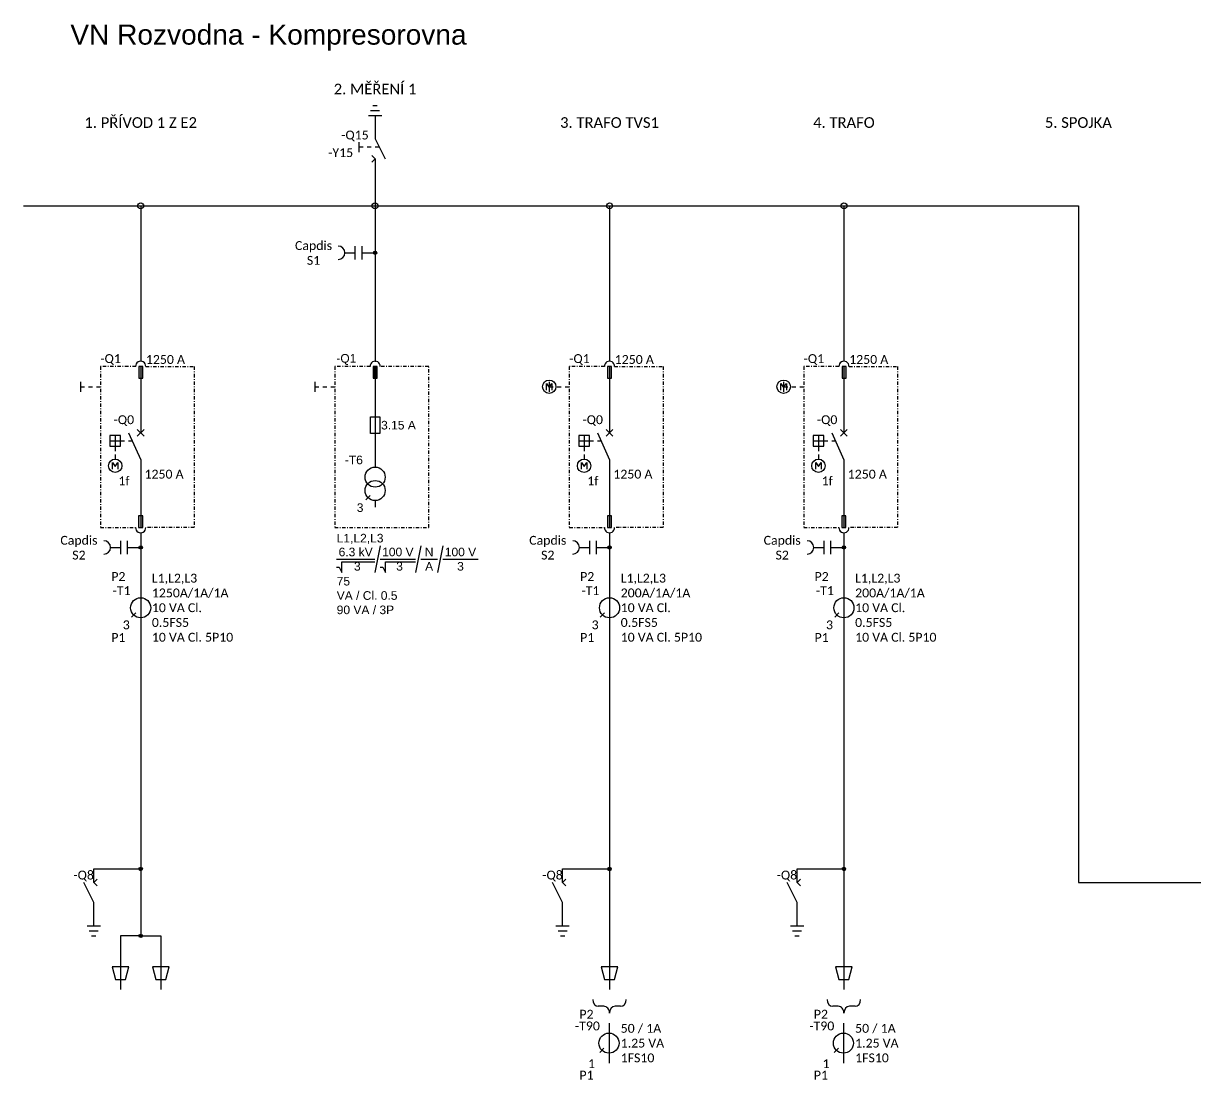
# Model space of a CAD drawing. Header units: millimetres. Extents: x 29247 to 64688, y 20262 to 44025.
# Drawn here: x 32655.5 to 32830.5, y 20314.8 to 20472.4 of the extents above; entities that cross this region are included whole.
import ezdxf

# ---------------------------------------------------------------- set-up
doc = ezdxf.new("R2010")
doc.units = ezdxf.units.MM
doc.linetypes.add('DASHDOT', pattern=[1, 0.5, -0.25, 0, -0.25])
doc.layers.add('.-POPIS1', color=7, linetype='Continuous', lineweight=18)
doc.layers.add('CONNECTOR', color=7, linetype='Continuous')
doc.styles.get("Standard").update_dxf_attribs({"font": 'arial.ttf'})

msp = doc.modelspace()

# ---------------------------------------------------------------- hatches: boundary and pattern name
h = msp.add_hatch(color=7)
edge = h.paths.add_edge_path()
edge.add_arc((32707.97, 20438.21), 0.25, 0, 360)
h = msp.add_hatch(color=7)
h.paths.add_polyline_path([(32672.67, 20397.21), (32673.27, 20397.21), (32673.27, 20398.91), (32672.67, 20398.91)])
h.paths.add_polyline_path([(32672.69, 20419.51), (32673.29, 20419.51), (32673.29, 20421.21), (32672.69, 20421.21)])
msp.add_hatch(color=7).paths.add_polyline_path([(32707.69, 20419.51), (32707.69, 20421.21), (32708.29, 20421.21), (32708.29, 20419.51)])
h = msp.add_hatch(color=7)
h.paths.add_polyline_path([(32742.67, 20397.21), (32742.67, 20398.91), (32743.27, 20398.91), (32743.27, 20397.21)])
h.paths.add_polyline_path([(32742.69, 20419.51), (32742.69, 20421.21), (32743.29, 20421.21), (32743.29, 20419.51)])
h = msp.add_hatch(color=7)
h.paths.add_polyline_path([(32777.67, 20397.21), (32777.67, 20398.91), (32778.27, 20398.91), (32778.27, 20397.21)])
h.paths.add_polyline_path([(32777.69, 20419.51), (32777.69, 20421.21), (32778.29, 20421.21), (32778.29, 20419.51)])
h = msp.add_hatch(color=7)
edge = h.paths.add_edge_path()
edge.add_arc((32672.97, 20394.21), 0.25, 0, 360)
h = msp.add_hatch(color=7)
edge = h.paths.add_edge_path()
edge.add_arc((32742.97, 20394.21), 0.25, 0, 360)
h = msp.add_hatch(color=7)
edge = h.paths.add_edge_path()
edge.add_arc((32777.97, 20394.21), 0.25, 0, 360)
h = msp.add_hatch(color=7)
edge = h.paths.add_edge_path()
edge.add_arc((32672.97, 20346.21), 0.25, 0, 360)
h = msp.add_hatch(color=7)
edge = h.paths.add_edge_path()
edge.add_ellipse((32742.97, 20346.21), major_axis=(0.25, 0), ratio=1, start_angle=0, end_angle=360)
h = msp.add_hatch(color=7)
edge = h.paths.add_edge_path()
edge.add_ellipse((32777.97, 20346.21), major_axis=(0.25, 0), ratio=1, start_angle=0, end_angle=360)
h = msp.add_hatch(color=7)
edge = h.paths.add_edge_path()
edge.add_arc((32672.97, 20336.21), 0.25, 0, 360)

# ---------------------------------------------------------------- linework, layer by layer
at = {"color": 7, "linetype": 'Continuous'}
for p, q in [((32707.3, 20459.46), (32708.63, 20459.46)), ((32707.63, 20460.21), (32708.3, 20460.21)), ((32706.97, 20458.71), (32708.97, 20458.71)), ((32705.57, 20453.21), (32705.57, 20454.71)), ((32705.57, 20454.01), (32706.17, 20454.01)), ((32706.77, 20454.01), (32707.37, 20454.01)), ((32707.97, 20454.01), (32708.57, 20454.01)), ((32707.97, 20452.21), (32707.97, 20445.21)), ((32704.97, 20439.21), (32704.97, 20437.21)), ((32705.97, 20439.21), (32705.97, 20437.21)), ((32703.47, 20438.21), (32704.97, 20438.21)), ((32705.97, 20438.21), (32707.97, 20438.21)), ((32672.97, 20421.21), (32672.97, 20411.31)), ((32707.99, 20421.21), (32707.97, 20406.21)), ((32742.97, 20421.21), (32742.97, 20411.31)), ((32777.97, 20421.21), (32777.97, 20411.31)), ((32663.97, 20418.96), (32663.97, 20417.46)), ((32663.97, 20418.21), (32664.57, 20418.21)), ((32665.17, 20418.21), (32665.77, 20418.21)), ((32665.17, 20418.21), (32665.77, 20418.21)), ((32666.37, 20418.21), (32666.97, 20418.21)), ((32666.37, 20418.21), (32666.97, 20418.21)), ((32698.97, 20418.96), (32698.97, 20417.46)), ((32698.97, 20418.21), (32699.57, 20418.21)), ((32700.17, 20418.21), (32700.77, 20418.21)), ((32701.37, 20418.21), (32701.97, 20418.21)), ((32733.97, 20418.96), (32733.97, 20417.46)), ((32733.97, 20418.21), (32734.57, 20418.21)), ((32735.17, 20418.21), (32735.77, 20418.21)), ((32735.17, 20418.21), (32735.77, 20418.21)), ((32736.37, 20418.21), (32736.97, 20418.21)), ((32736.37, 20418.21), (32736.97, 20418.21)), ((32768.97, 20418.96), (32768.97, 20417.46)), ((32768.97, 20418.21), (32769.57, 20418.21)), ((32770.17, 20418.21), (32770.77, 20418.21)), ((32770.17, 20418.21), (32770.77, 20418.21)), ((32771.37, 20418.21), (32771.97, 20418.21)), ((32771.37, 20418.21), (32771.97, 20418.21)), ((32669.17, 20410.91), (32669.17, 20408.61)), ((32672.47, 20410.81), (32673.47, 20411.81)), ((32672.47, 20411.81), (32673.47, 20410.81)), ((32739.17, 20410.91), (32739.17, 20408.61)), ((32742.47, 20410.81), (32743.47, 20411.81)), ((32742.47, 20411.81), (32743.47, 20410.81)), ((32774.17, 20410.91), (32774.17, 20408.61)), ((32777.47, 20410.81), (32778.47, 20411.81)), ((32777.47, 20411.81), (32778.47, 20410.81)), ((32668.37, 20410.11), (32670.57, 20410.11)), ((32671.17, 20410.11), (32671.67, 20410.11)), ((32738.37, 20410.11), (32740.57, 20410.11)), ((32741.17, 20410.11), (32741.67, 20410.11)), ((32773.37, 20410.11), (32775.57, 20410.11)), ((32776.17, 20410.11), (32776.67, 20410.11)), ((32669.17, 20408.11), (32669.17, 20407.41)), ((32739.17, 20408.11), (32739.17, 20407.41)), ((32774.17, 20408.11), (32774.17, 20407.41)), ((32706.59, 20401.33), (32707.23, 20401.97)), ((32707.97, 20401.21), (32707.97, 20400.21)), ((32669.97, 20395.21), (32669.97, 20393.21)), ((32670.97, 20395.21), (32670.97, 20393.21)), ((32739.97, 20395.21), (32739.97, 20393.21)), ((32740.97, 20395.21), (32740.97, 20393.21)), ((32774.97, 20395.21), (32774.97, 20393.21)), ((32775.97, 20395.21), (32775.97, 20393.21)), ((32668.47, 20394.21), (32669.97, 20394.21)), ((32670.97, 20394.21), (32672.97, 20394.21)), ((32708.72, 20394.46), (32707.92, 20390.46)), ((32714.82, 20394.46), (32714.02, 20390.46)), ((32718.07, 20394.46), (32717.27, 20390.46)), ((32738.47, 20394.21), (32739.97, 20394.21)), ((32740.97, 20394.21), (32742.97, 20394.21)), ((32773.47, 20394.21), (32774.97, 20394.21)), ((32775.97, 20394.21), (32777.97, 20394.21)), ((32702.22, 20392.46), (32707.92, 20392.46)), ((32708.72, 20392.46), (32714.02, 20392.46)), ((32714.82, 20392.46), (32717.27, 20392.46)), ((32718.07, 20392.46), (32723.37, 20392.46)), ((32672.97, 20386.71), (32672.97, 20383.71)), ((32742.97, 20386.71), (32742.97, 20383.71)), ((32777.97, 20386.71), (32777.97, 20383.71)), ((32671.59, 20383.83), (32672.23, 20384.47)), ((32741.59, 20383.83), (32742.23, 20384.47)), ((32776.59, 20383.83), (32777.23, 20384.47)), ((32672.97, 20341.21), (32672.97, 20336.21)), ((32742.97, 20341.21), (32742.97, 20336.21)), ((32777.97, 20341.21), (32777.97, 20336.21)), ((32664.97, 20337.71), (32666.97, 20337.71)), ((32665.3, 20336.96), (32666.63, 20336.96)), ((32734.97, 20337.71), (32736.97, 20337.71)), ((32735.3, 20336.96), (32736.63, 20336.96)), ((32769.97, 20337.71), (32771.97, 20337.71)), ((32770.3, 20336.96), (32771.63, 20336.96)), ((32665.63, 20336.21), (32666.3, 20336.21)), ((32735.63, 20336.21), (32736.3, 20336.21)), ((32742.97, 20336.21), (32742.97, 20328.21)), ((32770.63, 20336.21), (32771.3, 20336.21)), ((32777.97, 20336.21), (32777.97, 20328.21)), ((32742.13, 20325.71), (32741.3, 20325.71)), ((32744.63, 20325.71), (32743.8, 20325.71)), ((32777.13, 20325.71), (32776.3, 20325.71)), ((32779.63, 20325.71), (32778.8, 20325.71)), ((32742.97, 20317.21), (32742.97, 20323.21)), ((32777.97, 20317.21), (32777.97, 20323.21)), ((32741.51, 20318.83), (32742.14, 20319.47)), ((32776.51, 20318.83), (32777.14, 20319.47))]:
    msp.add_line(p, q, dxfattribs=at)
for points in [[(32707.97, 20458.71), (32707.97, 20455.21), (32709.47, 20452.21)], [(32707.47, 20451.71), (32707.97, 20452.21), (32707.47, 20452.71)], [(32733.57, 20417.71), (32733.57, 20418.71), (32733.97, 20418.11), (32734.37, 20418.71), (32734.37, 20417.71)], [(32768.57, 20417.71), (32768.57, 20418.71), (32768.97, 20418.11), (32769.37, 20418.71), (32769.37, 20417.71)], [(32671.17, 20411.31), (32672.97, 20407.31), (32672.97, 20397.21)], [(32741.17, 20411.31), (32742.97, 20407.31), (32742.97, 20397.21)], [(32776.17, 20411.31), (32777.97, 20407.31), (32777.97, 20397.21)], [(32668.77, 20405.91), (32668.77, 20406.91), (32669.17, 20406.31), (32669.57, 20406.91), (32669.57, 20405.91)], [(32738.77, 20405.91), (32738.77, 20406.91), (32739.17, 20406.31), (32739.57, 20406.91), (32739.57, 20405.91)], [(32773.77, 20405.91), (32773.77, 20406.91), (32774.17, 20406.31), (32774.57, 20406.91), (32774.57, 20405.91)], [(32702.22, 20391.26), (32702.62, 20391.26), (32703.02, 20390.46), (32703.02, 20392.06), (32707.92, 20392.06)], [(32708.72, 20391.26), (32709.12, 20391.26), (32709.52, 20390.46), (32709.52, 20392.06), (32714.02, 20392.06)], [(32665.97, 20344.21), (32665.97, 20346.21), (32672.97, 20346.21)], [(32735.97, 20344.21), (32735.97, 20346.21), (32742.97, 20346.21)], [(32770.97, 20344.21), (32770.97, 20346.21), (32777.97, 20346.21)], [(32665.97, 20337.71), (32665.97, 20341.21), (32664.47, 20344.21)], [(32666.47, 20344.71), (32665.97, 20344.21), (32666.47, 20343.71)], [(32735.97, 20337.71), (32735.97, 20341.21), (32734.47, 20344.21)], [(32736.47, 20344.71), (32735.97, 20344.21), (32736.47, 20343.71)], [(32770.97, 20337.71), (32770.97, 20341.21), (32769.47, 20344.21)], [(32771.47, 20344.71), (32770.97, 20344.21), (32771.47, 20343.71)], [(32672.72, 20336.21), (32669.97, 20336.21), (32669.97, 20328.21)], [(32672.97, 20336.21), (32675.97, 20336.21), (32675.97, 20328.21)]]:
    msp.add_lwpolyline(points, dxfattribs=at)
at = {"color": 7, "linetype": 'DASHDOT'}
for points in [[(32672.23, 20421.21), (32666.97, 20421.21), (32666.97, 20397.21), (32672.22, 20397.21)], [(32673.73, 20421.21), (32680.97, 20421.21), (32680.97, 20397.21)], [(32707.23, 20421.21), (32701.97, 20421.21), (32701.97, 20397.21), (32715.97, 20397.21), (32715.97, 20421.21), (32708.73, 20421.21)], [(32742.23, 20421.21), (32736.97, 20421.21), (32736.97, 20397.21), (32742.22, 20397.21)], [(32743.73, 20421.21), (32750.97, 20421.21), (32750.97, 20397.21)], [(32777.23, 20421.21), (32771.97, 20421.21), (32771.97, 20397.21), (32777.22, 20397.21)], [(32778.73, 20421.21), (32785.97, 20421.21), (32785.97, 20397.21)], [(32680.97, 20397.21), (32674.47, 20397.21), (32673.72, 20397.21)], [(32750.97, 20397.21), (32744.47, 20397.21), (32743.72, 20397.21)], [(32785.97, 20397.21), (32779.47, 20397.21), (32778.72, 20397.21)]]:
    msp.add_lwpolyline(points, dxfattribs=at)
at = {"color": 7, "linetype": 'Continuous'}
for points in [[(32672.69, 20419.51), (32673.29, 20419.51), (32673.29, 20421.21), (32672.69, 20421.21)], [(32707.69, 20419.51), (32708.29, 20419.51), (32708.29, 20421.21), (32707.69, 20421.21)], [(32742.69, 20419.51), (32743.29, 20419.51), (32743.29, 20421.21), (32742.69, 20421.21)], [(32777.69, 20419.51), (32778.29, 20419.51), (32778.29, 20421.21), (32777.69, 20421.21)], [(32707.27, 20411.21), (32707.27, 20413.71), (32708.67, 20413.71), (32708.67, 20411.21)], [(32668.37, 20409.31), (32669.97, 20409.31), (32669.97, 20410.91), (32668.37, 20410.91)], [(32738.37, 20409.31), (32739.97, 20409.31), (32739.97, 20410.91), (32738.37, 20410.91)], [(32773.37, 20409.31), (32774.97, 20409.31), (32774.97, 20410.91), (32773.37, 20410.91)], [(32672.67, 20397.21), (32673.27, 20397.21), (32673.27, 20398.91), (32672.67, 20398.91)], [(32742.67, 20397.21), (32743.27, 20397.21), (32743.27, 20398.91), (32742.67, 20398.91)], [(32777.67, 20397.21), (32778.27, 20397.21), (32778.27, 20398.91), (32777.67, 20398.91)], [(32668.72, 20331.58), (32669.22, 20329.71), (32670.72, 20329.71), (32671.22, 20331.58)], [(32674.72, 20331.58), (32675.22, 20329.71), (32676.72, 20329.71), (32677.22, 20331.58)], [(32741.72, 20331.58), (32742.22, 20329.71), (32743.72, 20329.71), (32744.22, 20331.58)], [(32776.72, 20331.58), (32777.22, 20329.71), (32778.72, 20329.71), (32779.22, 20331.58)]]:
    msp.add_lwpolyline(points, close=True, dxfattribs=at)
for centre, radius in [((32672.97, 20445.21), 0.45), ((32707.97, 20445.21), 0.45), ((32707.97, 20445.21), 0.45), ((32742.97, 20445.21), 0.45), ((32777.97, 20445.21), 0.45), ((32707.97, 20438.21), 0.25), ((32733.97, 20418.21), 1), ((32768.97, 20418.21), 1), ((32669.17, 20406.41), 1), ((32739.17, 20406.41), 1), ((32774.17, 20406.41), 1), ((32707.97, 20404.71), 1.5), ((32707.97, 20402.71), 1.5), ((32672.97, 20394.21), 0.25), ((32742.97, 20394.21), 0.25), ((32777.97, 20394.21), 0.25), ((32672.97, 20385.21), 1.5), ((32742.97, 20385.21), 1.5), ((32777.97, 20385.21), 1.5), ((32672.97, 20346.21), 0.25), ((32742.97, 20346.21), 0.25), ((32777.97, 20346.21), 0.25), ((32672.97, 20336.21), 0.25), ((32742.89, 20320.21), 1.5), ((32777.89, 20320.21), 1.5)]:
    msp.add_circle(centre, radius, dxfattribs=at)
for centre, radius, start, end in [((32702.47, 20438.21), 1, 270, 90), ((32707.98, 20421.26), 0.752, 356.3707, 183.6293), ((32667.47, 20394.21), 1, 270, 90), ((32737.47, 20394.21), 1, 270, 90), ((32772.47, 20394.21), 1, 270, 90)]:
    msp.add_arc(centre, radius, start, end, dxfattribs=at)
for centre, major_axis, ratio, start_param, end_param in [((32672.97, 20421.26), (0, -0.752), 0.996844, 1.507453, 4.775732), ((32742.97, 20421.26), (0, -0.752), 0.996844, 1.507453, 4.775732), ((32777.97, 20421.26), (0, -0.752), 0.996844, 1.507453, 4.775732), ((32672.97, 20397.16), (0, -0.752), 0.996844, 4.649046, 7.917325), ((32742.97, 20397.16), (0, -0.752), 0.996844, 4.649046, 7.917325), ((32777.97, 20397.16), (0, -0.752), 0.996844, 4.649046, 7.917325), ((32741.3, 20326.71), (0, -1), 0.833333, 4.712389, 6.283185), ((32744.63, 20326.71), (0, -1), 0.833333, -6.283185, -4.712389), ((32776.3, 20326.71), (0, -1), 0.833333, 4.712389, 6.283185), ((32779.63, 20326.71), (0, -1), 0.833333, -6.283185, -4.712389), ((32742.13, 20324.71), (0, -1), 0.833333, 1.570796, 3.141593), ((32743.8, 20324.71), (0, -1), 0.833333, 3.141593, 4.712389), ((32777.13, 20324.71), (0, -1), 0.833333, 1.570796, 3.141593), ((32778.8, 20324.71), (0, -1), 0.833333, 3.141593, 4.712389)]:
    msp.add_ellipse(centre, major_axis=major_axis, ratio=ratio, start_param=start_param, end_param=end_param, dxfattribs=at)
at = {"layer": 'CONNECTOR', "linetype": 'Continuous'}
for p, q in [((32655.47, 20445.21), (32672.97, 20445.21)), ((32672.97, 20445.21), (32742.97, 20445.21)), ((32707.97, 20445.21), (32707.97, 20438.21)), ((32742.97, 20445.21), (32777.97, 20445.21)), ((32777.97, 20445.21), (32812.97, 20445.21)), ((32707.97, 20438.21), (32707.97, 20421.91)), ((32672.97, 20396.41), (32672.97, 20394.21)), ((32742.97, 20396.41), (32742.97, 20394.21)), ((32777.97, 20396.41), (32777.97, 20394.21)), ((32672.97, 20394.21), (32672.97, 20386.71)), ((32742.97, 20394.21), (32742.97, 20386.71)), ((32777.97, 20394.21), (32777.97, 20386.71)), ((32672.97, 20383.71), (32672.97, 20346.21)), ((32742.97, 20383.71), (32742.97, 20346.21)), ((32777.97, 20383.71), (32777.97, 20346.21)), ((32672.97, 20346.21), (32672.97, 20341.21)), ((32742.97, 20346.21), (32742.97, 20341.21)), ((32777.97, 20346.21), (32777.97, 20341.21))]:
    msp.add_line(p, q, dxfattribs=at)
for points in [[(32672.97, 20445.21), (32672.97, 20422.01), (32672.97, 20422.01)], [(32742.97, 20445.21), (32742.97, 20422.01), (32742.97, 20422.01)], [(32777.97, 20445.21), (32777.97, 20422.01), (32777.97, 20422.01)], [(32812.97, 20445.21), (32812.97, 20344.21), (32847.97, 20344.21)]]:
    msp.add_lwpolyline(points, dxfattribs=at)

# ---------------------------------------------------------------- texts
at = {"layer": '.-POPIS1', "insert": (32662.47, 20472.28), "char_height": 3, "width": 62.543, "attachment_point": 1}
msp.add_mtext('VN Rozvodna - Kompresorovna', dxfattribs=at)
for s, insert, char_height, width, attachment_point in [('{\\fCalibri|b0|i0|c1|p0;\\C7;2. MĚŘENÍ 1}', (32707.97, 20462.64), 1.5875, 19.0831, 5), ('{\\fCalibri|b0|i0|c1|p0;\\C7;1. PŘÍVOD 1 Z E2}', (32672.97, 20457.64), 1.5875, 19.0831, 5), ('{\\fCalibri|b0|i0|c1|p0;\\C7;3. TRAFO TVS1}', (32742.97, 20457.64), 1.5875, 19.0831, 5), ('{\\fCalibri|b0|i0|c1|p0;\\C7;4. TRAFO}', (32777.97, 20457.64), 1.5875, 19.0831, 5), ('{\\fCalibri|b0|i0|c1|p0;\\C7;5. SPOJKA}', (32812.97, 20457.64), 1.5875, 19.0831, 5), ('\\C7;\\fCalibri|b0|i0|;\\H1.3228843688965;-Q15', (32704.96, 20455.65), 1.3229, 3.9147, 5), ('\\C7;\\fCalibri|b0|i0|;\\H1.3228843688965;-Y15', (32702.83, 20453.15), 1.3229, 3.5874, 5), ('\\C7;\\fCalibri|b0|i0|;\\H1.3228843688965;Capdis S1', (32698.78, 20438.17), 1.3229, 7.2365, 5), ('\\C7;\\fCalibri|b0|i0|;\\H1.3228843688965;-Q1', (32668.48, 20422.27), 1.3229, 3.0208, 5), ('{\\fCalibri|b0|i0|c1|p0;\\H1x;\\C7;1250 A}', (32676.67, 20422.27), 1.3229, 7.3988, 5), ('\\C7;\\fArial|b0|i0|;\\H1.2841279909015;-Q1', (32703.68, 20422.27), 1.2841, 3.4317, 5), ('\\C7;\\fCalibri|b0|i0|;\\H1.3228843688965;-Q1', (32738.48, 20422.27), 1.3229, 3.0208, 5), ('{\\fCalibri|b0|i0|c1|p0;\\H1x;\\C7;1250 A}', (32746.67, 20422.27), 1.3229, 6.9253, 5), ('\\C7;\\fCalibri|b0|i0|;\\H1.3228843688965;-Q1', (32773.48, 20422.27), 1.3229, 3.0208, 5), ('{\\fCalibri|b0|i0|c1|p0;\\H1x;\\C7;1250 A}', (32781.67, 20422.27), 1.3229, 7.2785, 5), ('\\C7;\\fCalibri|b0|i0|;\\H1.3228843688965;-Q0', (32670.46, 20413.15), 1.3229, 3.0208, 5), ('\\C7;\\fCalibri|b0|i0|;\\H1.3228843688965;-Q0', (32740.46, 20413.15), 1.3229, 3.0208, 5), ('\\C7;\\fCalibri|b0|i0|;\\H1.3228843688965;-Q0', (32775.46, 20413.15), 1.3229, 3.0208, 5), ('\\C7;\\fArial|b0|i0|;\\H1.2841279909015;3.15 A', (32711.46, 20412.46), 1.2841, 5.5909, 5), ('\\C7;\\fArial|b0|i0|;\\H1.2841279909015;-T6', (32704.8, 20407.27), 1.2841, 3.1371, 5), ('{\\fCalibri|b0|i0|c1|p0;\\H1x;\\C7;1250 A}', (32676.46, 20405.15), 1.3229, 5.896, 5), ('{\\fCalibri|b0|i0|c1|p0;\\H1x;\\C7;1250 A}', (32746.46, 20405.15), 1.3229, 6.4545, 5), ('{\\fCalibri|b0|i0|c1|p0;\\H1x;\\C7;1250 A}', (32781.46, 20405.15), 1.3229, 7.1608, 5), ('\\C7;\\fCalibri|b0|i0|;\\H1.3228843688965;1f', (32670.48, 20404.15), 1.3229, 1.8322, 5), ('\\C7;\\fCalibri|b0|i0|;\\H1.3228843688965;1f', (32740.48, 20404.15), 1.3229, 1.8322, 5), ('\\C7;\\fCalibri|b0|i0|;\\H1.3228843688965;1f', (32775.48, 20404.15), 1.3229, 1.8322, 5), ('\\C7;\\fArial|b0|i0|;\\H1.2841279909015;3', (32705.73, 20400.15), 1.2841, 1.4723, 5), ('{\\C7;L1,L2,L3\\P\\P\\P75 \\PVA / Cl. 0.5\\P90 VA / 3P}', (32702.24, 20390.24), 1.2841, 12.2171, 4), ('\\C7;\\fCalibri|b0|i0|;\\H1.3228843688965;Capdis S2', (32663.75, 20394.17), 1.3229, 7.2365, 5), ('\\C7;\\fCalibri|b0|i0|;\\H1.3228843688965;Capdis S2', (32733.75, 20394.17), 1.3229, 7.2365, 5), ('\\C7;\\fCalibri|b0|i0|;\\H1.3228843688965;Capdis S2', (32768.75, 20394.17), 1.3229, 7.2365, 5), ('\\C7;\\fArial|b0|i0|;\\H1.2841279909015;6.3 kV\\P 3', (32705.07, 20392.46), 1.2841, 6.4918, 5), ('\\C7;\\fArial|b0|i0|;\\H1.2841279909015;100 V\\P 3', (32711.37, 20392.46), 1.2841, 6.1008, 5), ('\\C7;\\fArial|b0|i0|;\\H1.2841279909015;N \\PA', (32716.04, 20392.46), 1.2841, 3.2552, 5), ('\\C7;\\fArial|b0|i0|;\\H1.2841279909015;100 V\\P3', (32720.72, 20392.46), 1.2841, 6.1008, 5), ('\\C7;\\fCalibri|b0|i0|;\\H1.3228843688965;P2', (32669.64, 20389.88), 1.3229, 5.0273, 5), ('{\\fCalibri|b0|i0|c1|p0;\\H1x;\\C7;L1,L2,L3\\P1250A/1A/1A\\P10 VA Cl. 0.5FS5\\P10 VA Cl. 5P10}', (32674.64, 20385.21), 1.3229, 12.6953, 4), ('\\C7;\\fCalibri|b0|i0|;\\H1.3228843688965;P2', (32739.64, 20389.88), 1.3229, 5.0273, 5), ('{\\fCalibri|b0|i0|c1|p0;\\H1x;\\C7;L1,L2,L3\\P200A/1A/1A\\P10 VA Cl. 0.5FS5\\P10 VA Cl. 5P10}', (32744.64, 20385.21), 1.3229, 12.6953, 4), ('\\C7;\\fCalibri|b0|i0|;\\H1.3228843688965;P2', (32774.64, 20389.88), 1.3229, 5.0273, 5), ('{\\fCalibri|b0|i0|c1|p0;\\H1x;\\C7;L1,L2,L3\\P200A/1A/1A\\P10 VA Cl. 0.5FS5\\P10 VA Cl. 5P10}', (32779.64, 20385.21), 1.3229, 12.6953, 4), ('\\C7;\\fCalibri|b0|i0|;\\H1.3228843688965;-T1', (32670.12, 20387.77), 1.3229, 2.6935, 5), ('\\C7;\\fCalibri|b0|i0|;\\H1.3228843688965;-T1', (32740.12, 20387.77), 1.3229, 2.6935, 5), ('\\C7;\\fCalibri|b0|i0|;\\H1.3228843688965;-T1', (32775.12, 20387.77), 1.3229, 2.6935, 5), ('\\C7;\\fCalibri|b0|i0|;\\H1.3228843688965;3', (32670.82, 20382.65), 1.3229, 1.2939, 5), ('\\C7;\\fCalibri|b0|i0|;\\H1.3228843688965;3', (32740.82, 20382.65), 1.3229, 1.2939, 5), ('\\C7;\\fCalibri|b0|i0|;\\H1.3228843688965;3', (32775.82, 20382.65), 1.3229, 1.2939, 5), ('\\C7;\\fCalibri|b0|i0|;\\H1.3228843688965;P1', (32669.64, 20380.78), 1.3229, 4.9911, 5), ('\\C7;\\fCalibri|b0|i0|;\\H1.3228843688965;P1', (32739.64, 20380.78), 1.3229, 4.9911, 5), ('\\C7;\\fCalibri|b0|i0|;\\H1.3228843688965;P1', (32774.64, 20380.78), 1.3229, 4.9911, 5), ('\\C7;\\fCalibri|b0|i0|;\\H1.3228843688965;-Q8', (32664.46, 20345.17), 1.3229, 3.0208, 5), ('\\C7;\\fCalibri|b0|i0|;\\H1.3228843688965;-Q8', (32734.46, 20345.17), 1.3229, 3.0208, 5), ('\\C7;\\fCalibri|b0|i0|;\\H1.3228843688965;-Q8', (32769.46, 20345.17), 1.3229, 3.0208, 5), ('\\C7;\\fCalibri|b0|i0|;\\H1.3228843688965;P2', (32739.53, 20324.53), 1.3229, 5.0273, 5), ('\\C7;\\fCalibri|b0|i0|;\\H1.3228843688965;P2', (32774.53, 20324.53), 1.3229, 5.0273, 5), ('\\C7;\\fCalibri|b0|i0|;\\H1.3228843688965;-T90', (32739.67, 20322.77), 1.3229, 3.5874, 5), ('\\C7;\\fCalibri|b0|i0|;\\H1.3228843688965;50 / 1A\\P1.25 VA 1FS10', (32744.64, 20320.21), 1.3229, 11.0013, 4), ('\\C7;\\fCalibri|b0|i0|;\\H1.3228843688965;-T90', (32774.67, 20322.77), 1.3229, 3.5874, 5), ('\\C7;\\fCalibri|b0|i0|;\\H1.3228843688965;50 / 1A\\P1.25 VA 1FS10', (32779.64, 20320.21), 1.3229, 11.0013, 4), ('\\C7;\\fCalibri|b0|i0|;\\H1.3228843688965;1', (32740.29, 20317.15), 1.3229, 1.2939, 5), ('\\C7;\\fCalibri|b0|i0|;\\H1.3228843688965;1', (32775.29, 20317.15), 1.3229, 1.2939, 5), ('\\C7;\\fCalibri|b0|i0|;\\H1.3228843688965;P1', (32739.53, 20315.44), 1.3229, 4.9911, 5), ('\\C7;\\fCalibri|b0|i0|;\\H1.3228843688965;P1', (32774.53, 20315.44), 1.3229, 4.9911, 5)]:
    msp.add_mtext(s, dxfattribs=dict(insert=insert, char_height=char_height, width=width, attachment_point=attachment_point))

doc.saveas('drawing.dxf')
